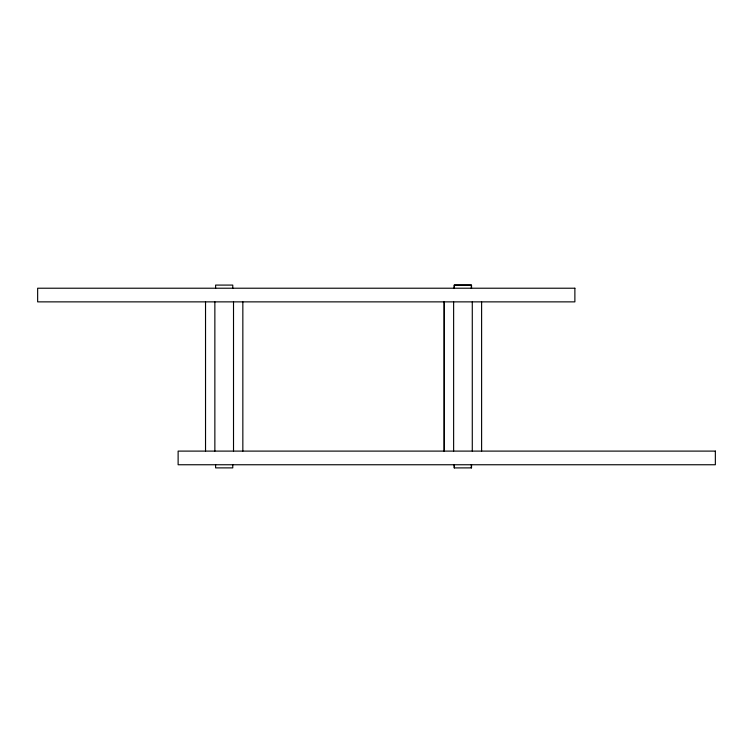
<?xml version="1.0" encoding="UTF-8"?>
<svg xmlns="http://www.w3.org/2000/svg" width="753" height="753" viewBox="0 0 753 753"><rect width="100%" height="100%" fill="white"/><g stroke="black" fill="none" stroke-linecap="round" stroke-linejoin="round"><path stroke-width="1.13" d="M481.609 301.868L481.609 451.103M472.282 301.868L472.282 451.103M471.538 288.437L471.538 285.086L454.379 285.086L454.379 288.437M471.538 464.535L471.538 467.886L454.163 467.914L454.163 464.563M471.322 288.465L471.322 285.114L454.163 285.114L454.163 288.465M471.322 464.563L471.322 467.914M454.379 464.535L454.379 467.886M453.626 301.868L453.626 451.103M444.308 301.868L444.308 451.103M444.091 301.897L444.091 451.132M242.843 301.868L242.843 451.103M233.515 301.868L233.515 451.103M232.771 288.437L232.771 285.086L215.603 285.086L215.603 288.437M232.771 464.535L232.771 467.886L215.603 467.886L215.603 464.535M214.859 301.868L214.859 451.103M205.531 301.868L205.531 451.103M574.878 288.22L37.65 288.22L37.65 301.868L574.878 301.868L574.878 288.22M715.35 451.103L178.122 451.103L178.122 464.752L715.35 464.752L715.35 451.103"/></g></svg>
